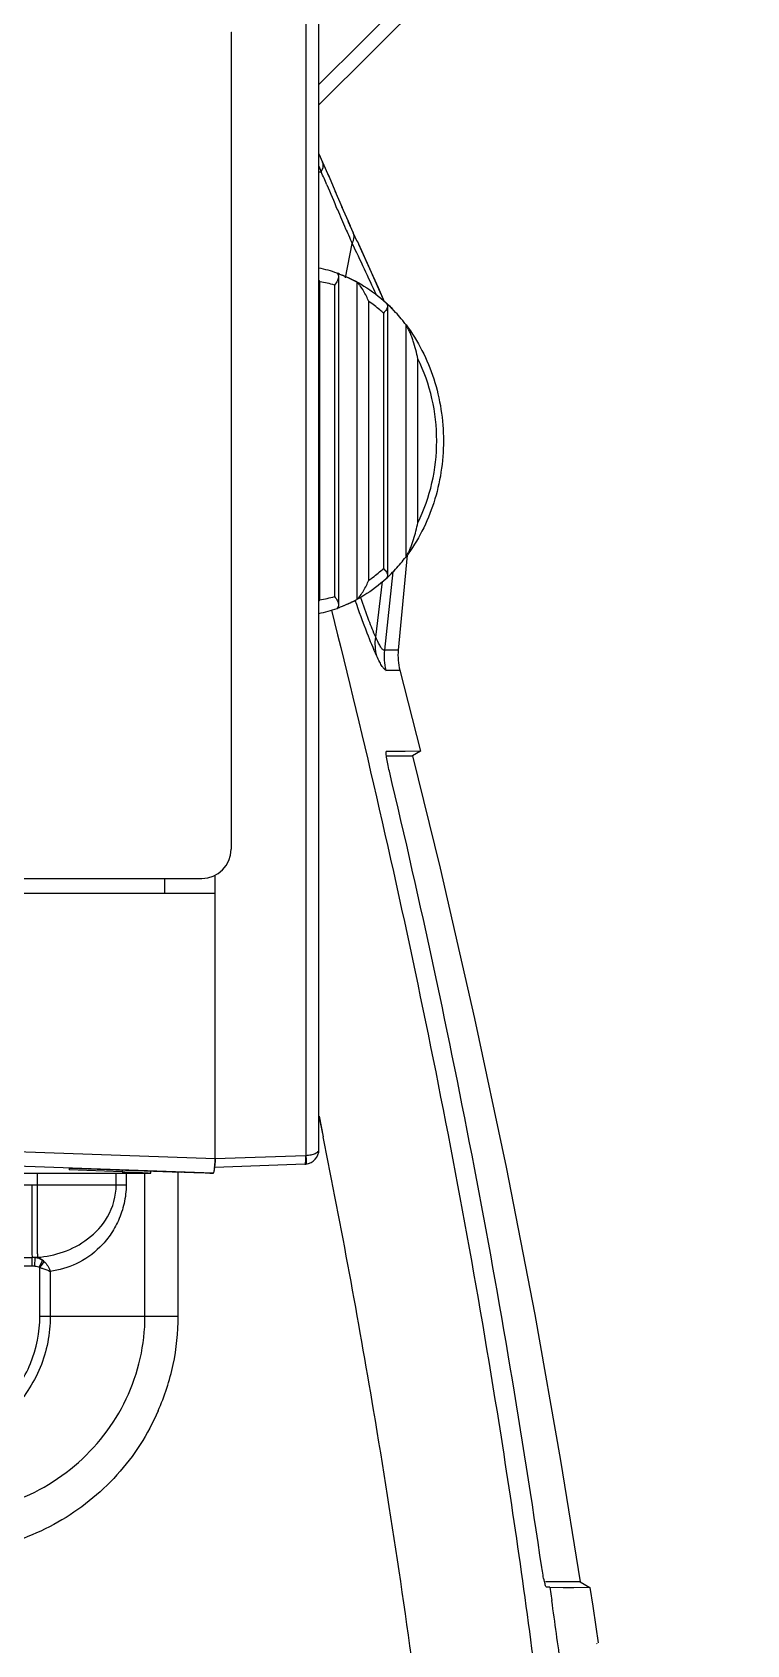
# Model space of a CAD drawing. Header units: millimetres. Extents: x -73584 to -37571, y -61249 to -50748.
# Drawn here: x -48251.7 to -48227.2, y -55010 to -54954.7 of the extents above; entities that cross this region are included whole.
import ezdxf

# ---------------------------------------------------------------- set-up
doc = ezdxf.new("R2010")
doc.units = ezdxf.units.MM
doc.header["$LTSCALE"] = 200
doc.layers.add('DIM', color=3, linetype='Continuous')
doc.layers.add('SOLID_1', color=7, linetype='Continuous')

# ---------------------------------------------------------------- blocks, each defined once
blk = doc.blocks.new('5569')
at = {"color": 7, "linetype": 'Continuous'}
for p, q in [((-46011.239, -54782.43), (-46011.115, -54782.718)), ((-46011.238, -54782.861), (-46011.157, -54783.051)), ((-46011.11, -54782.716), (-46010.896, -54783.215)), ((-46011.239, -54783.05), (-46011.157, -54783.051)), ((-46010.926, -54783.145), (-46010.662, -54783.764)), ((-46010.688, -54783.705), (-46010.446, -54784.269)), ((-46010.242, -54784.735), (-46010.061, -54785.137)), ((-46009.925, -54785.434), (-46010.061, -54785.137)), ((-46010.333, -54786.687), (-46010.098, -54785.501)), ((-46009.932, -54785.419), (-46009.541, -54786.28)), ((-46008.214, -54796.183), (-46008.522, -54799.438)), ((-46008.704, -54796.762), (-46008.997, -54799.442)), ((-46009.294, -54798.997), (-46009.055, -54797.089)), ((-46008.522, -54799.438), (-46008.997, -54799.442)), ((-46008.942, -54800.134), (-46008.466, -54800.13)), ((-46008.466, -54800.13), (-46007.757, -54802.905)), ((-46008.281, -54802.91), (-46008.931, -54802.909)), ((-46008.281, -54802.909), (-46008.931, -54802.909)), ((-46007.757, -54802.907), (-46008.281, -54802.91)), ((-46007.757, -54802.908), (-46008.281, -54802.909)), ((-46007.757, -54802.905), (-46008.027, -54803.061)), ((-46008.927, -54803.066), (-46008.552, -54803.066)), ((-46008.896, -54803.066), (-46008.553, -54803.066)), ((-46008.553, -54803.066), (-46008.027, -54803.064)), ((-46008.552, -54803.066), (-46008.027, -54803.063)), ((-46011.239, -54815.411), (-46011.092, -54816.116)), ((-46011.235, -54815.41), (-46011.093, -54816.116)), ((-46021.749, -54817.766), (-46017.843, -54817.766)), ((-46020.885, -54817.369), (-46020.885, -54820.079)), ((-46018.179, -54817.766), (-46018.179, -54817.369)), ((-46017.843, -54817.369), (-46017.843, -54817.766)), ((-46017.196, -54822.266), (-46017.196, -54817.369)), ((-46016.056, -54822.266), (-46016.056, -54817.334)), ((-46021.057, -54820.55), (-46021.661, -54820.55)), ((-46021.362, -54820.252), (-46021.057, -54820.252)), ((-46021.057, -54820.55), (-46021.057, -54820.252)), ((-46020.969, -54820.551), (-46020.963, -54820.253)), ((-46020.882, -54820.248), (-46020.963, -54820.253)), ((-46020.701, -54820.35), (-46020.82, -54820.586)), ((-46020.713, -54820.479), (-46020.807, -54820.593)), ((-46020.794, -54822.266), (-46020.794, -54820.596)), ((-46020.655, -54820.389), (-46020.713, -54820.479)), ((-46020.44, -54820.731), (-46020.44, -54822.266)), ((-46020.794, -54822.266), (-46016.056, -54822.266)), ((-46003.401, -54831.365), (-46003.48, -54831.365)), ((-46003.326, -54831.558), (-46003.439, -54831.558)), ((-46002.289, -54831.368), (-46003.401, -54831.365)), ((-46003.326, -54831.558), (-46003.261, -54832.011)), ((-46003.326, -54831.558), (-46001.965, -54831.559)), ((-46002.868, -54831.559), (-46002.503, -54831.559)), ((-46002.289, -54831.366), (-46001.956, -54831.559)), ((-46002.052, -54831.558), (-46001.965, -54831.559)), ((-46001.965, -54831.559), (-46001.956, -54831.559)), ((-46001.965, -54831.559), (-46001.956, -54831.559)), ((-46001.734, -54833.492), (-46001.72, -54833.484))]:
    blk.add_line(p, q, dxfattribs=at)
for points in [[(-46010.461, -54784.235), (-46010.238, -54784.745), (-46010.17, -54784.898)], [(-46009.884, -54785.524), (-46009.558, -54786.241), (-46009.213, -54787.011), (-46009, -54787.491)], [(-46009.541, -54786.28), (-46009.195, -54787.055), (-46009.002, -54787.49)], [(-46008.944, -54800.127), (-46008.797, -54800.129), (-46008.678, -54800.131), (-46008.585, -54800.131), (-46008.519, -54800.131), (-46008.479, -54800.131), (-46008.466, -54800.13)], [(-46008.027, -54803.061), (-46007.085, -54806.918), (-46005.906, -54812.06), (-46004.826, -54817.156), (-46003.843, -54822.206), (-46002.958, -54827.206), (-46002.289, -54831.366)], [(-46002.289, -54831.366), (-46002.957, -54831.368), (-46003.439, -54831.367)], [(-46001.956, -54831.559), (-46001.859, -54832.203), (-46001.753, -54832.915), (-46001.672, -54833.46)]]:
    blk.add_lwpolyline(points, dxfattribs=at)
for centre, radius, start, end in [((-46121.459, -54830.408), 120.038, 23.0066, 23.23571), ((-45617.953, -54616.977), 426.836, 202.96176, 203.08563), ((-45977.679, -54770.675), 35.648, 204.0695, 204.576), ((-46114.51, -54835.58), 115.801, 24.65954, 25.62375), ((-46006.989, -54799.632), 2.017, 174.579, 194.2131), ((-46006.515, -54799.626), 2.015, 174.6478, 194.48), ((-46313.021, -54875.909), 312.675, 8.2799, 13.37294), ((-46309.766, -54876.049), 304.628, 9.55589, 11.3466), ((-46021.057, -54825.233), 4.981, 88.9144, 89.9958), ((-46021.057, -54825.223), 4.673, 88.9165, 90), ((-46021.003, -54820.752), 0.503, 46.1292, 53.0805), ((-46292.501, -54873.17), 287.124, 7.18621, 9.56118), ((-46291.897, -54872.951), 291.525, 7.62519, 8.07293)]:
    blk.add_arc(centre, radius, start, end, dxfattribs=at)
for points, knots in [([(-46011.157, -54783.051), (-46011.141, -54783.023), (-46011.091, -54782.921), (-46011.077, -54782.792), (-46011.11, -54782.716)], [0, 0, 0, 0, 0.280736, 1, 1, 1, 1]), ([(-46010.607, -54784.342), (-46010.514, -54784.561), (-46010.388, -54784.852), (-46010.26, -54785.142), (-46010.228, -54785.214)], [0, 0, 0, 0, 0.751525, 1, 1, 1, 1]), ([(-46010.098, -54785.501), (-46010.082, -54785.47), (-46010.032, -54785.358), (-46010.023, -54785.219), (-46010.061, -54785.138)], [0, 0, 0, 0, 0.277433, 1, 1, 1, 1]), ([(-46009.257, -54799.642), (-46009.375, -54799.385), (-46009.629, -54798.754), (-46009.861, -54798.116), (-46009.992, -54797.742)], [0, 0, 0, 0, 0.41613, 1, 1, 1, 1]), ([(-46009.294, -54798.997), (-46009.377, -54798.809), (-46009.553, -54798.36), (-46009.715, -54797.906), (-46009.805, -54797.645)], [0, 0, 0, 0, 0.42639, 1, 1, 1, 1]), ([(-46010.81, -54798.07), (-46008.532, -54807.141), (-46005.983, -54819.372), (-46004.197, -54831.716), (-46003.801, -54834.81)], [0, 0, 0, 0, 0.749928, 1, 1, 1, 1]), ([(-46008.997, -54799.442), (-46009.014, -54799.447), (-46009.068, -54799.414), (-46009.126, -54799.328), (-46009.209, -54799.183), (-46009.263, -54799.065), (-46009.294, -54798.997)], [0, 0, 0, 0, 0.099129, 0.290139, 0.589585, 1, 1, 1, 1]), ([(-46008.944, -54800.127), (-46008.964, -54800.127), (-46009.014, -54800.083), (-46009.079, -54799.991), (-46009.166, -54799.836), (-46009.224, -54799.713), (-46009.257, -54799.642)], [0, 0, 0, 0, 0.104631, 0.301332, 0.599466, 1, 1, 1, 1]), ([(-46008.823, -54803.59), (-46008.843, -54803.505), (-46008.878, -54803.347), (-46008.914, -54803.158), (-46008.933, -54803.036), (-46008.939, -54802.969), (-46008.941, -54802.936), (-46008.936, -54802.909), (-46008.931, -54802.909)], [0, 0, 0, 0, 0.377401, 0.701389, 0.826496, 0.919754, 0.977583, 1, 1, 1, 1]), ([(-46021.057, -54820.252), (-46021.053, -54820.222), (-46021.057, -54820.135), (-46021.058, -54819.967), (-46021.059, -54819.725), (-46021.058, -54819.418), (-46021.058, -54819.056), (-46021.059, -54818.499), (-46021.06, -54818.065), (-46021.06, -54817.766)], [0, 0, 0, 0, 0.036299, 0.104739, 0.203135, 0.327991, 0.475286, 0.640201, 1, 1, 1, 1]), ([(-46020.882, -54820.248), (-46020.58, -54820.226), (-46019.967, -54820.099), (-46019.106, -54819.651), (-46018.386, -54818.874), (-46018.182, -54818.144), (-46018.179, -54817.766)], [0, 0, 0, 0, 0.226759, 0.46216, 0.716883, 1, 1, 1, 1]), ([(-46017.843, -54817.766), (-46017.839, -54817.979), (-46017.89, -54818.399), (-46018.084, -54818.981), (-46018.369, -54819.488), (-46018.825, -54820.027), (-46019.507, -54820.513), (-46020.135, -54820.686), (-46020.44, -54820.731)], [0, 0, 0, 0, 0.148899, 0.292221, 0.426662, 0.552672, 0.784111, 1, 1, 1, 1]), ([(-46020.885, -54820.079), (-46020.884, -54820.098), (-46020.882, -54820.154), (-46020.879, -54820.211), (-46020.882, -54820.248)], [0, 0, 0, 0, 0.341229, 1, 1, 1, 1]), ([(-46020.882, -54820.248), (-46020.866, -54820.25), (-46020.799, -54820.268), (-46020.739, -54820.311), (-46020.701, -54820.35)], [0, 0, 0, 0, 0.224286, 1, 1, 1, 1]), ([(-46020.794, -54820.601), (-46020.759, -54820.61), (-46020.639, -54820.645), (-46020.52, -54820.69), (-46020.44, -54820.731)], [0, 0, 0, 0, 0.28348, 1, 1, 1, 1]), ([(-46025.05, -54826.51), (-46024.498, -54826.482), (-46023.664, -54826.318), (-46022.673, -54825.81), (-46021.803, -54825.115), (-46021.014, -54823.933), (-46020.799, -54822.818), (-46020.794, -54822.266)], [0, 0, 0, 0, 0.249946, 0.375397, 0.50079, 0.750352, 1, 1, 1, 1]), ([(-46020.44, -54822.266), (-46020.438, -54822.864), (-46020.621, -54823.773), (-46021.183, -54824.835), (-46021.953, -54825.762), (-46023.244, -54826.591), (-46024.44, -54826.84), (-46025.037, -54826.863)], [0, 0, 0, 0, 0.249789, 0.375168, 0.500541, 0.750104, 1, 1, 1, 1]), ([(-46025.037, -54828.971), (-46024.555, -54829.012), (-46023.826, -54829.033), (-46022.863, -54828.926), (-46021.918, -54828.712), (-46020.787, -54828.254), (-46019.176, -54827.163), (-46017.644, -54825.194), (-46017.193, -54823.235), (-46017.196, -54822.266)], [0, 0, 0, 0, 0.125011, 0.187451, 0.249946, 0.374985, 0.500121, 0.749635, 1, 1, 1, 1]), ([(-46016.748, -54825.514), (-46016.524, -54825.005), (-46016.172, -54823.94), (-46016.056, -54822.823), (-46016.056, -54822.266)], [0, 0, 0, 0, 0.499822, 1, 1, 1, 1]), ([(-46016.748, -54825.514), (-46017.093, -54826.31), (-46018.049, -54827.8), (-46020.111, -54829.45), (-46022.586, -54830.374), (-46024.34, -54830.443), (-46025.204, -54830.385)], [0, 0, 0, 0, 0.250501, 0.500467, 0.750103, 1, 1, 1, 1]), ([(-46003.439, -54831.558), (-46003.446, -54831.558), (-46003.46, -54831.536), (-46003.476, -54831.499), (-46003.496, -54831.435), (-46003.527, -54831.314), (-46003.566, -54831.126), (-46003.592, -54830.967), (-46003.604, -54830.88)], [0, 0, 0, 0, 0.029048, 0.091234, 0.185868, 0.309655, 0.627822, 1, 1, 1, 1]), ([(-46001.72, -54833.484), (-46001.72, -54833.486), (-46001.72, -54833.487), (-46001.719, -54833.492), (-46001.718, -54833.491)], [0, 0, 0, 0, 0.764885, 1, 1, 1, 1])]:
    blk.add_open_spline(points, degree=3, knots=knots, dxfattribs=at)
for points in [[(-46009.257, -54799.642), (-46009.307, -54799.432), (-46009.319, -54799.21), (-46009.294, -54798.997)], [(-46020.969, -54820.551), (-46020.908, -54820.552), (-46020.848, -54820.569), (-46020.794, -54820.596)], [(-46020.963, -54820.253), (-46020.87, -54820.259), (-46020.775, -54820.294), (-46020.701, -54820.35)], [(-46020.655, -54820.389), (-46020.556, -54820.48), (-46020.483, -54820.603), (-46020.44, -54820.731)]]:
    blk.add_open_spline(points, degree=3, dxfattribs=at)
at = {"layer": 'SOLID_1', "color": 7, "linetype": 'Continuous'}
for p, q in [((-46011.239, -54780.052), (-45986.329, -54755.154)), ((-46011.686, -54767.777), (-46011.686, -54816.755)), ((-46011.239, -54816.554), (-46011.239, -54767.979)), ((-46007.193, -54776.716), (-46011.239, -54780.759)), ((-46014.248, -54778.266), (-46014.248, -54806.267)), ((-46014.248, -54778.266), (-46014.235, -54778.266)), ((-46014.235, -54806.266), (-46014.235, -54778.266)), ((-46011.208, -54797.718), (-46011.208, -54786.815)), ((-46010.567, -54786.641), (-46010.567, -54797.892)), ((-46009.944, -54786.826), (-46009.944, -54797.707)), ((-46010.704, -54786.93), (-46010.704, -54797.603)), ((-46009.529, -54797.041), (-46009.529, -54787.492)), ((-46009.025, -54787.889), (-46009.025, -54796.644)), ((-46008.888, -54787.649), (-46008.888, -54796.884)), ((-46008.858, -54787.614), (-46008.85, -54787.621)), ((-46008.858, -54787.614), (-46008.85, -54787.621)), ((-46008.255, -54788.294), (-46008.265, -54788.281)), ((-46008.265, -54788.281), (-46008.265, -54796.252)), ((-46007.85, -54795.074), (-46007.85, -54789.459)), ((-46008.265, -54796.252), (-46008.255, -54796.24)), ((-46014.235, -54806.266), (-46014.248, -54806.266)), ((-46038.236, -54807.266), (-46015.249, -54807.266)), ((-46016.527, -54807.266), (-46016.527, -54807.766)), ((-46014.793, -54816.866), (-46014.793, -54807.162)), ((-46048.239, -54807.766), (-46014.793, -54807.766)), ((-46045.843, -54815.767), (-46014.793, -54816.863)), ((-46014.856, -54817.363), (-46026.29, -54816.959)), ((-46019.795, -54817.199), (-46019.795, -54817.256)), ((-46019.795, -54817.199), (-46015.942, -54817.334)), ((-46017.974, -54817.32), (-46019.795, -54817.256)), ((-46017.974, -54817.263), (-46017.974, -54817.32)), ((-46011.721, -54817.056), (-46014.806, -54817.165)), ((-46014.793, -54816.866), (-46011.7, -54816.756)), ((-46029.732, -54817.369), (-46017.029, -54817.369)), ((-46016.992, -54817.364), (-46016.992, -54817.297)), ((-46014.969, -54817.363), (-46014.856, -54817.363))]:
    blk.add_line(p, q, dxfattribs=at)
for centre, radius, start, end in [((-46012.108, -54790.747), 4.482, 70.5293, 78.8017), ((-46012.673, -54787.672), 1.697, 30.3185, 32.2798), ((-46011.834, -54790.737), 3.972, 73.4636, 80.9204), ((-46012.029, -54790.711), 4.409, 70.2427, 71.289), ((-46012.142, -54790.851), 4.592, 69.4546, 70.5667), ((-46012.076, -54790.83), 4.536, 62.4914, 70.1993), ((-46012.121, -54790.919), 4.636, 61.9894, 62.5068), ((-46012.475, -54791.409), 5.243, 46.355, 47.5411), ((-46012.557, -54791.486), 5.355, 46.3131, 47.2077), ((-46012.569, -54791.505), 5.377, 42.5942, 46.3401), ((-46012.619, -54791.551), 5.445, 42.59, 46.1961), ((-46012.682, -54791.609), 5.53, 39.6207, 42.5925), ((-46012.774, -54791.686), 5.65, 37.9104, 39.6249), ((-46012.826, -54791.727), 5.717, 37.0615, 37.9121), ((-46012.713, -54792.896), 5.572, 317.4122, 322.9731), ((-46012.636, -54792.965), 5.469, 313.7398, 317.4017), ((-46012.578, -54793.019), 5.389, 314.2634, 317.404), ((-46012.485, -54793.113), 5.257, 312.4604, 314.2549), ((-46012.557, -54793.046), 5.356, 312.7753, 313.7272), ((-46012.679, -54796.857), 1.705, 327.7296, 329.6822), ((-46011.831, -54793.812), 3.955, 279.0638, 286.5522), ((-46012.065, -54793.728), 4.509, 290.2962, 297.5221), ((-46012.121, -54793.614), 4.636, 297.4826, 298.0106), ((-46012.115, -54793.76), 4.509, 281.2229, 289.4149), ((-46012.142, -54793.682), 4.591, 289.4027, 290.5449), ((-46012.032, -54793.816), 4.415, 288.7116, 290.2849), ((-46015.249, -54806.266), 1, 269.9937, 359.9881), ((-46011.739, -54816.556), 0.501, 276.0661, 0.1048), ((-46018.065, -54816.889), 3.271, 356.5289, 357.8127), ((-46018.715, -54816.863), 3.922, 357.7925, 359.9945), ((-46017.342, -54816.866), 2.549, 359.7381, 0.0001), ((-46011.739, -54816.556), 0.5, 272.0116, 276.0103), ((-46011.707, -54816.557), 0.2, 272.0282, 276.0267)]:
    blk.add_arc(centre, radius, start, end, dxfattribs=at)
for points, knots in [([(-46010.567, -54786.641), (-46010.567, -54786.663), (-46010.576, -54786.711), (-46010.618, -54786.811), (-46010.667, -54786.882), (-46010.704, -54786.93)], [0, 0, 0, 0, 0.20821, 0.446183, 1, 1, 1, 1]), ([(-46010.615, -54786.535), (-46010.6, -54786.548), (-46010.574, -54786.581), (-46010.567, -54786.621), (-46010.567, -54786.641)], [0, 0, 0, 0, 0.505789, 1, 1, 1, 1]), ([(-46010.531, -54786.552), (-46010.24, -54786.661), (-46009.673, -54786.942), (-46009.17, -54787.326), (-46008.936, -54787.541)], [0, 0, 0, 0, 0.494578, 1, 1, 1, 1]), ([(-46009.529, -54787.492), (-46009.554, -54787.429), (-46009.611, -54787.305), (-46009.71, -54787.125), (-46009.803, -54786.985), (-46009.883, -54786.887), (-46009.923, -54786.844), (-46009.944, -54786.826)], [0, 0, 0, 0, 0.257383, 0.518712, 0.776877, 0.897785, 1, 1, 1, 1]), ([(-46009.025, -54787.889), (-46009.065, -54787.852), (-46009.226, -54787.712), (-46009.396, -54787.582), (-46009.529, -54787.492)], [0, 0, 0, 0, 0.252185, 1, 1, 1, 1]), ([(-46008.888, -54787.649), (-46008.888, -54787.689), (-46008.927, -54787.781), (-46008.988, -54787.851), (-46009.025, -54787.889)], [0, 0, 0, 0, 0.435266, 1, 1, 1, 1]), ([(-46008.92, -54787.56), (-46008.91, -54787.573), (-46008.893, -54787.601), (-46008.888, -54787.633), (-46008.888, -54787.649)], [0, 0, 0, 0, 0.513239, 1, 1, 1, 1]), ([(-46008.255, -54788.294), (-46008.048, -54788.569), (-46007.678, -54789.163), (-46007.139, -54790.474), (-46006.864, -54792.266), (-46007.139, -54794.059), (-46007.678, -54795.37), (-46008.048, -54795.964), (-46008.255, -54796.239)], [0, 0, 0, 0, 0.121908, 0.246506, 0.500002, 0.753498, 0.878094, 1, 1, 1, 1]), ([(-46007.85, -54789.459), (-46007.87, -54789.356), (-46007.916, -54789.151), (-46007.989, -54788.899), (-46008.058, -54788.7), (-46008.115, -54788.555), (-46008.169, -54788.438), (-46008.216, -54788.351), (-46008.241, -54788.312), (-46008.255, -54788.294)], [0, 0, 0, 0, 0.253307, 0.507687, 0.635011, 0.761758, 0.88604, 0.94566, 1, 1, 1, 1]), ([(-46007.85, -54795.074), (-46007.421, -54794.214), (-46006.984, -54792.266), (-46007.421, -54790.318), (-46007.85, -54789.459)], [0, 0, 0, 0, 0.5, 1, 1, 1, 1]), ([(-46008.217, -54796.182), (-46008.193, -54796.142), (-46008.15, -54796.056), (-46008.073, -54795.878), (-46007.992, -54795.646), (-46007.912, -54795.362), (-46007.869, -54795.17), (-46007.85, -54795.074)], [0, 0, 0, 0, 0.119962, 0.244637, 0.496824, 0.748928, 1, 1, 1, 1]), ([(-46008.255, -54796.239), (-46008.252, -54796.235), (-46008.238, -54796.216), (-46008.226, -54796.197), (-46008.217, -54796.182)], [0, 0, 0, 0, 0.233423, 1, 1, 1, 1]), ([(-46009.529, -54797.041), (-46009.485, -54797.012), (-46009.31, -54796.888), (-46009.144, -54796.752), (-46009.025, -54796.644)], [0, 0, 0, 0, 0.247992, 1, 1, 1, 1]), ([(-46009.025, -54796.644), (-46008.988, -54796.682), (-46008.927, -54796.752), (-46008.888, -54796.844), (-46008.888, -54796.884)], [0, 0, 0, 0, 0.564638, 1, 1, 1, 1]), ([(-46008.936, -54796.992), (-46009.17, -54797.207), (-46009.673, -54797.591), (-46010.24, -54797.872), (-46010.531, -54797.981)], [0, 0, 0, 0, 0.505422, 1, 1, 1, 1]), ([(-46009.944, -54797.707), (-46009.923, -54797.689), (-46009.883, -54797.646), (-46009.803, -54797.548), (-46009.71, -54797.407), (-46009.611, -54797.228), (-46009.554, -54797.104), (-46009.529, -54797.041)], [0, 0, 0, 0, 0.102205, 0.223121, 0.481381, 0.742678, 1, 1, 1, 1]), ([(-46008.888, -54796.884), (-46008.888, -54796.9), (-46008.894, -54796.933), (-46008.911, -54796.961), (-46008.921, -54796.975)], [0, 0, 0, 0, 0.486213, 1, 1, 1, 1]), ([(-46010.704, -54797.603), (-46010.667, -54797.651), (-46010.618, -54797.722), (-46010.576, -54797.822), (-46010.567, -54797.87), (-46010.567, -54797.892)], [0, 0, 0, 0, 0.553737, 0.791732, 1, 1, 1, 1]), ([(-46010.567, -54797.892), (-46010.567, -54797.912), (-46010.574, -54797.952), (-46010.6, -54797.985), (-46010.615, -54797.998)], [0, 0, 0, 0, 0.49425, 1, 1, 1, 1]), ([(-46011.686, -54816.755), (-46011.626, -54816.753), (-46011.538, -54816.743), (-46011.431, -54816.715), (-46011.364, -54816.69), (-46011.31, -54816.661), (-46011.27, -54816.629), (-46011.245, -54816.594), (-46011.239, -54816.567), (-46011.239, -54816.555)], [0, 0, 0, 0, 0.347381, 0.501588, 0.637612, 0.75374, 0.850044, 0.929542, 1, 1, 1, 1]), ([(-46014.856, -54817.363), (-46014.849, -54817.363), (-46014.836, -54817.342), (-46014.826, -54817.305), (-46014.814, -54817.242), (-46014.808, -54817.193), (-46014.806, -54817.166)], [0, 0, 0, 0, 0.095914, 0.294104, 0.598701, 1, 1, 1, 1]), ([(-46014.793, -54816.878), (-46014.794, -54816.915), (-46014.795, -54816.983), (-46014.802, -54817.064), (-46014.809, -54817.115), (-46014.816, -54817.142), (-46014.821, -54817.158), (-46014.828, -54817.166), (-46014.831, -54817.166)], [0, 0, 0, 0, 0.377388, 0.695198, 0.817454, 0.909701, 0.969474, 1, 1, 1, 1]), ([(-46014.806, -54817.166), (-46014.805, -54817.159), (-46014.803, -54817.133), (-46014.801, -54817.107), (-46014.8, -54817.087)], [0, 0, 0, 0, 0.239121, 1, 1, 1, 1]), ([(-46011.699, -54816.872), (-46011.699, -54816.897), (-46011.7, -54816.943), (-46011.704, -54817.001), (-46011.71, -54817.037), (-46011.716, -54817.052), (-46011.72, -54817.056), (-46011.721, -54817.056)], [0, 0, 0, 0, 0.408055, 0.728313, 0.92418, 0.973996, 1, 1, 1, 1]), ([(-46011.7, -54816.756), (-46011.7, -54816.766), (-46011.699, -54816.804), (-46011.698, -54816.843), (-46011.699, -54816.872)], [0, 0, 0, 0, 0.244567, 1, 1, 1, 1]), ([(-46011.686, -54816.755), (-46011.683, -54816.792), (-46011.677, -54816.862), (-46011.673, -54816.945), (-46011.674, -54817.001), (-46011.677, -54817.029), (-46011.679, -54817.045), (-46011.684, -54817.054), (-46011.686, -54817.054)], [0, 0, 0, 0, 0.364215, 0.698916, 0.827473, 0.920122, 0.975556, 1, 1, 1, 1]), ([(-46017.974, -54817.32), (-46017.861, -54817.324), (-46017.648, -54817.332), (-46017.362, -54817.344), (-46017.166, -54817.352), (-46017.056, -54817.359), (-46017.018, -54817.361), (-46017.004, -54817.362)], [0, 0, 0, 0, 0.351546, 0.65841, 0.883673, 0.956689, 1, 1, 1, 1]), ([(-46016.992, -54817.364), (-46016.992, -54817.365), (-46016.993, -54817.365), (-46016.996, -54817.365), (-46017.003, -54817.365), (-46017.014, -54817.366), (-46017.024, -54817.367), (-46017.029, -54817.367)], [0, 0, 0, 0, 0.018117, 0.065685, 0.253271, 0.565343, 1, 1, 1, 1]), ([(-46017.004, -54817.362), (-46017.002, -54817.363), (-46016.999, -54817.363), (-46016.995, -54817.363), (-46016.993, -54817.364), (-46016.992, -54817.364), (-46016.992, -54817.364)], [0, 0, 0, 0, 0.431038, 0.740959, 0.929603, 1, 1, 1, 1]), ([(-46014.969, -54817.363), (-46015.005, -54817.363), (-46015.115, -54817.36), (-46015.324, -54817.354), (-46015.612, -54817.345), (-46015.827, -54817.338), (-46015.942, -54817.334)], [0, 0, 0, 0, 0.11254, 0.336979, 0.645462, 1, 1, 1, 1])]:
    blk.add_open_spline(points, degree=3, knots=knots, dxfattribs=at)
for points in [[(-46008.936, -54787.541), (-46008.93, -54787.547), (-46008.925, -54787.553), (-46008.92, -54787.56)], [(-46008.921, -54796.975), (-46008.926, -54796.981), (-46008.931, -54796.986), (-46008.936, -54796.992)]]:
    blk.add_open_spline(points, degree=3, dxfattribs=at)
blk = doc.blocks.new('*U670')
at = {"layer": 'DIM', "color": 3}
blk.add_blockref('5569', (46037.067, 54931.016), dxfattribs=at)
blk = doc.blocks.new('*U671')
at = {"layer": 'DIM', "color": 0, "linetype": 'ByBlock', "lineweight": -2, "transparency": 16777216}
blk.add_blockref('*U670', (0, 0), dxfattribs=at)

msp = doc.modelspace()

# ---------------------------------------------------------------- block references
at = {"layer": 'DIM', "color": 3}
msp.add_blockref('*U671', (-48267.725, -55107.458), dxfattribs=at)

doc.saveas('drawing.dxf')
